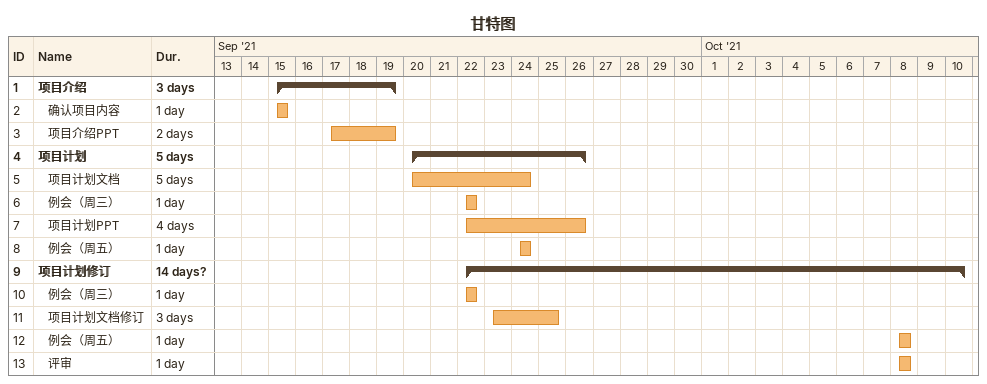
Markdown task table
甘特图

| ID | Level | Task | Duration | Start | Finish |
|---|---|---|---|---|---|
| 1 | 1 | **项目介绍** | 3d | 2021-09-15 | 2021-09-19 |
| 2 | 2 | 确认项目内容 | 1d | 2021-09-15 | 2021-09-15 |
| 3 | 2 | 项目介绍PPT | 2d | 2021-09-17 | 2021-09-19 |
| 4 | 1 | **项目计划** | 5d | 2021-09-20 | 2021-09-26 |
| 5 | 2 | 项目计划文档 | 5d | 2021-09-20 | 2021-09-24 |
| 6 | 2 | 例会（周三） | 1d | 2021-09-22 | 2021-09-22 |
| 7 | 2 | 项目计划PPT | 4d | 2021-09-22 | 2021-09-26 |
| 8 | 2 | 例会（周五） | 1d | 2021-09-24 | 2021-09-24 |
| 9 | 1 | **项目计划修订** | 14d? | 2021-09-22 | 2021-10-10 |
| 10 | 2 | 例会（周三） | 1d | 2021-09-22 | 2021-09-22 |
| 11 | 2 | 项目计划文档修订 | 3d | 2021-09-23 | 2021-09-25 |
| 12 | 2 | 例会（周五） | 1d | 2021-10-08 | 2021-10-08 |
| 13 | 2 | 评审 | 1d | 2021-10-08 | 2021-10-08 |
